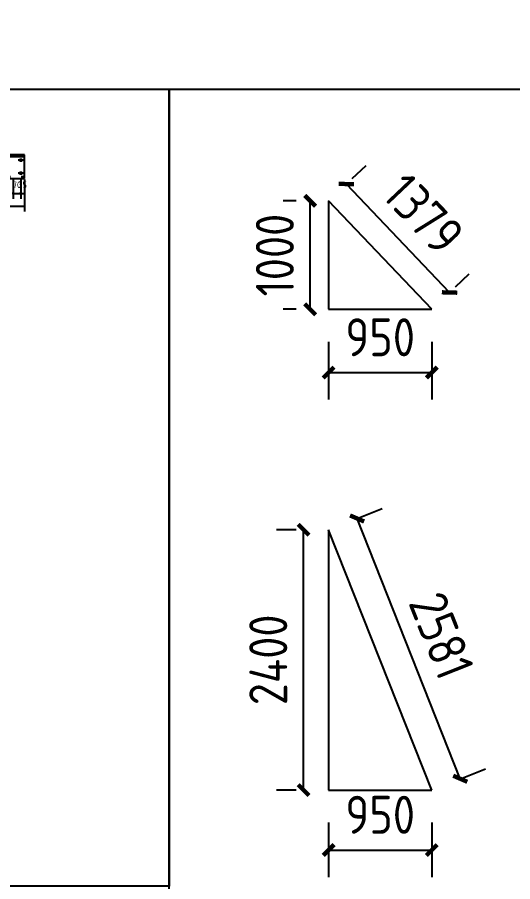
# Model space of a CAD drawing. Extents: x 533809 to 747315, y -17138 to 180511.
# Drawn here: x 649387 to 653949, y 70055 to 78025 of the extents above; entities that cross this region are included whole.
import ezdxf

# ---------------------------------------------------------------- set-up
doc = ezdxf.new("R2010")
doc.units = 0
doc.header["$LTSCALE"] = 1000
doc.header["$MEASUREMENT"] = 0
doc.linetypes.add('DASH', pattern=[0.35, 0.25, -0.1])
doc.layers.add('AXIS', color=3, linetype='Continuous')
doc.styles.get("Standard").update_dxf_attribs({"font": 'gbenor.shx', "bigfont": 'gbcbig.shx'})
doc.dimstyles.get("Standard").update_dxf_attribs({"dimscale": 100, "dimtxt": 3.5, "dimasz": 1, "dimexe": 2.5, "dimexo": 3, "dimgap": 1.5, "dimtad": 1, "dimdec": 0, "dimzin": 0, "dimdsep": 46, "dimtxsty": 'Standard', "dimblk": 'ARCHTICK', "dimcen": 0.09, "dimadec": 0, "dimazin": 0, "dimtfac": 1, "dimtdec": 0, "dimtix": 1, "dimtmove": 2, "dimatfit": 3, "dimfxl": 1, "dimtolj": 1, "dimtzin": 0, "dimarcsym": 0})

# ---------------------------------------------------------------- blocks, each defined once
blk = doc.blocks.new('_ArchTick')
at = {"color": 0, "linetype": 'ByBlock', "const_width": 0.4}
blk.add_lwpolyline([(-0.5, -0.5), (0.5, 0.5)], dxfattribs=at)
blk = doc.blocks.new('*D1618')
at = {"layer": 'AXIS', "color": 3, "lineweight": -2}
for p, q in [((649348.4, 76527.9), (649348.4, 76350.7)), ((649418.4, 76527.9), (649418.4, 76350.7)), ((649348.4, 76400.7), (649338.4, 76400.7)), ((649348.4, 76400.7), (649418.4, 76400.7)), ((649418.4, 76400.7), (649428.4, 76400.7))]:
    blk.add_line(p, q, dxfattribs=at)
at = {"layer": 'Defpoints', "color": 0}
for p in [(649348.4, 76537.9), (649418.4, 76537.9), (649418.4, 76400.7)]:
    blk.add_point(p, dxfattribs=at)
at = {"layer": 'AXIS', "color": 3, "lineweight": -2, "xscale": 10, "yscale": 10, "zscale": 10}
blk.add_blockref('_ArchTick', (649348.4, 76400.7), dxfattribs=at)
at = {"layer": 'AXIS', "color": 3, "lineweight": -2, "xscale": 10, "yscale": 10, "zscale": 10, "rotation": 180}
blk.add_blockref('_ArchTick', (649418.4, 76400.7), dxfattribs=at)
at = {"layer": 'AXIS', "color": 0, "insert": (649383.4, 76480.7), "char_height": 60, "attachment_point": 5}
blk.add_mtext('\\A1;70', dxfattribs=at)
blk = doc.blocks.new('*D1623')
at = {"layer": 'AXIS', "color": 3, "lineweight": -2}
for p, q in [((649418.4, 76527.9), (649418.4, 76350.7)), ((649453.4, 76527.9), (649453.4, 76350.7)), ((649418.4, 76400.7), (649408.4, 76400.7)), ((649418.4, 76400.7), (649453.4, 76400.7)), ((649453.4, 76400.7), (649463.4, 76400.7))]:
    blk.add_line(p, q, dxfattribs=at)
at = {"layer": 'Defpoints', "color": 0}
for p in [(649418.4, 76537.9), (649453.4, 76537.9), (649453.4, 76400.7)]:
    blk.add_point(p, dxfattribs=at)
at = {"layer": 'AXIS', "color": 3, "lineweight": -2, "xscale": 10, "yscale": 10, "zscale": 10}
blk.add_blockref('_ArchTick', (649418.4, 76400.7), dxfattribs=at)
at = {"layer": 'AXIS', "color": 3, "lineweight": -2, "xscale": 10, "yscale": 10, "zscale": 10, "rotation": 180}
blk.add_blockref('_ArchTick', (649453.4, 76400.7), dxfattribs=at)
at = {"layer": 'AXIS', "color": 0, "insert": (649435.9, 76480.7), "char_height": 60, "attachment_point": 5}
blk.add_mtext('\\A1;35', dxfattribs=at)
blk = doc.blocks.new('*D1622')
at = {"layer": 'AXIS', "color": 3, "lineweight": -2}
for p, q in [((645573.4, 76527.9), (645573.4, 76234.2)), ((649453.4, 76527.9), (649453.4, 76234.2)), ((645573.4, 76284.2), (649453.4, 76284.2))]:
    blk.add_line(p, q, dxfattribs=at)
at = {"layer": 'Defpoints', "color": 0}
for p in [(645573.4, 76537.9), (649453.4, 76537.9), (649453.4, 76284.2)]:
    blk.add_point(p, dxfattribs=at)
at = {"layer": 'AXIS', "color": 3, "lineweight": -2, "xscale": 10, "yscale": 10, "zscale": 10, "rotation": 180}
blk.add_blockref('_ArchTick', (645573.4, 76284.2), dxfattribs=at)
at = {"layer": 'AXIS', "color": 3, "lineweight": -2, "xscale": 10, "yscale": 10, "zscale": 10}
blk.add_blockref('_ArchTick', (649453.4, 76284.2), dxfattribs=at)
at = {"layer": 'AXIS', "color": 0, "insert": (647513.4, 76364.2), "char_height": 60, "attachment_point": 5}
blk.add_mtext('\\A1;3880', dxfattribs=at)
blk = doc.blocks.new('*D2042')
at = {"color": 0, "lineweight": -2}
for p, q in [((651953.7, 76332.1), (651833.6, 76332.1)), ((652083.6, 75332.1), (652083.6, 76332.1)), ((651953.7, 75332.1), (651833.6, 75332.1))]:
    blk.add_line(p, q, dxfattribs=at)
at = {"layer": 'Defpoints', "color": 0}
for p in [(652083.6, 76332.1), (652253.7, 76332.1), (652253.7, 75332.1)]:
    blk.add_point(p, dxfattribs=at)
at = {"color": 0, "lineweight": -2, "xscale": 100, "yscale": 100, "zscale": 100}
for p, rotation in [((652083.6, 76332.1), 90), ((652083.6, 75332.1), 270)]:
    blk.add_blockref('_ArchTick', p, dxfattribs=dict(at, rotation=rotation))
at = {"color": 0, "insert": (651758.6, 75832.1), "char_height": 350, "attachment_point": 5, "rotation": 90}
blk.add_mtext('\\A1;1000', dxfattribs=at)
blk = doc.blocks.new('*D2043')
at = {"color": 0, "lineweight": -2}
for p, q in [((652253.7, 75032.1), (652253.7, 74499.2)), ((653203.7, 75032.1), (653203.7, 74499.2)), ((652253.7, 74749.2), (653203.7, 74749.2))]:
    blk.add_line(p, q, dxfattribs=at)
at = {"layer": 'Defpoints', "color": 0}
for p in [(652253.7, 75332.1), (653203.7, 75332.1), (653203.7, 74749.2)]:
    blk.add_point(p, dxfattribs=at)
at = {"color": 0, "lineweight": -2, "xscale": 100, "yscale": 100, "zscale": 100, "rotation": 180}
blk.add_blockref('_ArchTick', (652253.7, 74749.2), dxfattribs=at)
at = {"color": 0, "lineweight": -2, "xscale": 100, "yscale": 100, "zscale": 100}
blk.add_blockref('_ArchTick', (653203.7, 74749.2), dxfattribs=at)
at = {"color": 0, "insert": (652728.7, 75074.2), "char_height": 350, "attachment_point": 5}
blk.add_mtext('\\A1;950', dxfattribs=at)
blk = doc.blocks.new('*D2044')
at = {"color": 0, "lineweight": -2}
for p, q in [((652471.2, 76538.7), (652598.4, 76659.5)), ((653367.1, 75487.3), (652417.1, 76487.3)), ((653421.2, 75538.7), (653548.4, 75659.5))]:
    blk.add_line(p, q, dxfattribs=at)
at = {"layer": 'Defpoints', "color": 0}
for p in [(652417.1, 76487.3), (652253.7, 76332.1), (653203.7, 75332.1)]:
    blk.add_point(p, dxfattribs=at)
at = {"color": 0, "lineweight": -2, "xscale": 100, "yscale": 100, "zscale": 100}
for p, rotation in [((652417.1, 76487.3), 133.5311992856142), ((653367.1, 75487.3), 313.5311992856142)]:
    blk.add_blockref('_ArchTick', p, dxfattribs=dict(at, rotation=rotation))
at = {"color": 0, "insert": (653127.7, 76211.1), "char_height": 350, "attachment_point": 5, "rotation": 313.5312}
blk.add_mtext('\\A1;1379', dxfattribs=at)
blk = doc.blocks.new('*D2045')
at = {"color": 0, "lineweight": -2}
for p, q in [((651953.7, 73300.1), (651773, 73300.1)), ((652023, 70900.1), (652023, 73300.1)), ((651953.7, 70900.1), (651773, 70900.1))]:
    blk.add_line(p, q, dxfattribs=at)
at = {"layer": 'Defpoints', "color": 0}
for p in [(652023, 73300.1), (652253.7, 73300.1), (652253.7, 70900.1)]:
    blk.add_point(p, dxfattribs=at)
at = {"color": 0, "lineweight": -2, "xscale": 100, "yscale": 100, "zscale": 100}
for p, rotation in [((652023, 73300.1), 90), ((652023, 70900.1), 270)]:
    blk.add_blockref('_ArchTick', p, dxfattribs=dict(at, rotation=rotation))
at = {"color": 0, "insert": (651698, 72100.1), "char_height": 350, "attachment_point": 5, "rotation": 90}
blk.add_mtext('\\A1;2400', dxfattribs=at)
blk = doc.blocks.new('*D2046')
at = {"color": 0, "lineweight": -2}
for p, q in [((652253.7, 70600.1), (652253.7, 70096.8)), ((653203.7, 70600.1), (653203.7, 70096.8)), ((652253.7, 70346.8), (653203.7, 70346.8))]:
    blk.add_line(p, q, dxfattribs=at)
at = {"layer": 'Defpoints', "color": 0}
for p in [(652253.7, 70900.1), (653203.7, 70900.1), (653203.7, 70346.8)]:
    blk.add_point(p, dxfattribs=at)
at = {"color": 0, "lineweight": -2, "xscale": 100, "yscale": 100, "zscale": 100, "rotation": 180}
blk.add_blockref('_ArchTick', (652253.7, 70346.8), dxfattribs=at)
at = {"color": 0, "lineweight": -2, "xscale": 100, "yscale": 100, "zscale": 100}
blk.add_blockref('_ArchTick', (653203.7, 70346.8), dxfattribs=at)
at = {"color": 0, "insert": (652728.7, 70671.8), "char_height": 350, "attachment_point": 5}
blk.add_mtext('\\A1;950', dxfattribs=at)
blk = doc.blocks.new('*D2047')
at = {"color": 0, "lineweight": -2}
for p, q in [((652532.7, 73410.5), (652748.2, 73495.8)), ((653465.7, 71003.8), (652515.7, 73403.8)), ((653482.7, 71010.5), (653698.2, 71095.8))]:
    blk.add_line(p, q, dxfattribs=at)
at = {"layer": 'Defpoints', "color": 0}
for p in [(652515.7, 73403.8), (652253.7, 73300.1), (653203.7, 70900.1)]:
    blk.add_point(p, dxfattribs=at)
at = {"color": 0, "lineweight": -2, "xscale": 100, "yscale": 100, "zscale": 100}
for p, rotation in [((652515.7, 73403.8), 111.5953104489677), ((653465.7, 71003.8), 291.5953104489677)]:
    blk.add_blockref('_ArchTick', p, dxfattribs=dict(at, rotation=rotation))
at = {"color": 0, "insert": (653292.9, 72323.4), "char_height": 350, "attachment_point": 5, "rotation": 291.59531}
blk.add_mtext('\\A1;2581', dxfattribs=at)

msp = doc.modelspace()

# ---------------------------------------------------------------- linework, layer by layer
for p, q in [((649453.4, 76757.9), (645573.4, 76757.9)), ((649453.4, 76537.9), (649453.4, 76757.9)), ((649443.4, 76707.9), (649393.4, 76707.9)), ((649408.4, 76712.9), (649428.4, 76712.9)), ((649428.4, 76702.9), (649408.4, 76702.9)), ((649418.4, 76722.9), (649418.4, 76692.9)), ((649418.4, 76602.9), (649418.4, 76572.9)), ((645573.4, 76537.9), (649453.4, 76537.9)), ((649443.4, 76587.9), (649393.4, 76587.9)), ((649408.4, 76592.9), (649428.4, 76592.9)), ((649428.4, 76582.9), (649408.4, 76582.9)), ((652253.7, 76332.1), (652253.7, 75332.1)), ((653203.7, 75332.1), (652253.7, 76332.1)), ((652253.7, 75332.1), (653203.7, 75332.1)), ((652253.7, 73300.1), (652253.7, 70900.1)), ((653203.7, 70900.1), (652253.7, 73300.1)), ((652253.7, 70900.1), (653203.7, 70900.1))]:
    msp.add_line(p, q)
at = {"linetype": 'DASH'}
for p, q in [((649453.4, 76737.9), (645573.4, 76737.9)), ((645573.4, 76557.9), (649453.4, 76557.9))]:
    msp.add_line(p, q, dxfattribs=at)
for points in [[(640389.1, 77362.3), (684939.1, 77362.3), (684939.1, 108862.3), (640389.1, 108862.3)], [(640389.1, 77362.3), (650784.1, 77362.3), (650784.1, 70012.3), (640389.1, 70012.3)], [(650784.1, 77362.3), (655157, 77362.3), (655157, 53989.2), (650784.1, 53989.2)]]:
    msp.add_lwpolyline(points, close=True)
for centre, start, end in [((649408.4, 76707.9), 90, 270), ((649428.4, 76707.9), 270, 90), ((649408.4, 76587.9), 90, 270), ((649428.4, 76587.9), 270, 90)]:
    msp.add_arc(centre, 5, start, end)

# ---------------------------------------------------------------- dimensions: what is measured, and where the dimension line sits
for p1, p2, distance, picture, middle in [((653203.7, 75332.1), (652253.7, 76332.1), -225.3, '*D2044', (653127.7, 76211.1)), ((652253.7, 75332.1), (652253.7, 76332.1), 170.2, '*D2042', (651758.6, 75832.1)), ((652253.7, 75332.1), (653203.7, 75332.1), -582.9, '*D2043', (652728.7, 75074.2)), ((653203.7, 70900.1), (652253.7, 73300.1), -281.8, '*D2047', (653292.9, 72323.4)), ((652253.7, 70900.1), (652253.7, 73300.1), 230.8, '*D2045', (651698, 72100.1)), ((652253.7, 70900.1), (653203.7, 70900.1), -553.3, '*D2046', (652728.7, 70671.8))]:
    dim = msp.add_aligned_dim(p1=p1, p2=p2, distance=distance, dimstyle='Standard')
    dim.commit()
    dim.dimension.update_dxf_attribs({"geometry": picture, "text_midpoint": middle})
at = {"layer": 'AXIS', "color": 0}
dim = msp.add_aligned_dim(p1=(645573.4, 76537.9), p2=(649453.4, 76537.9), distance=-253.7, dimstyle='Standard', override={"dimtxt": 0.6, "dimasz": 0.1, "dimexe": 0.5, "dimexo": 0.1, "dimgap": 0.5, "dimclrd": 3, "dimclre": 3}, dxfattribs=at)
dim.commit()
dim.dimension.update_dxf_attribs({"geometry": '*D1622', "text_midpoint": (647513.4, 76364.2)})
for base, p1, p2, picture, middle in [((649418.4, 76400.7), (649348.4, 76537.9), (649418.4, 76537.9), '*D1618', (649383.4, 76480.7)), ((649453.4, 76400.7), (649418.4, 76537.9), (649453.4, 76537.9), '*D1623', (649435.9, 76480.7))]:
    dim = msp.add_linear_dim(base=base, p1=p1, p2=p2, dimstyle='Standard', override={"dimtxt": 0.6, "dimasz": 0.1, "dimexe": 0.5, "dimexo": 0.1, "dimgap": 0.5, "dimclrd": 3, "dimclre": 3}, dxfattribs=at)
    dim.commit()
    dim.dimension.update_dxf_attribs({"geometry": picture, "text_midpoint": middle})

doc.saveas('drawing.dxf')
